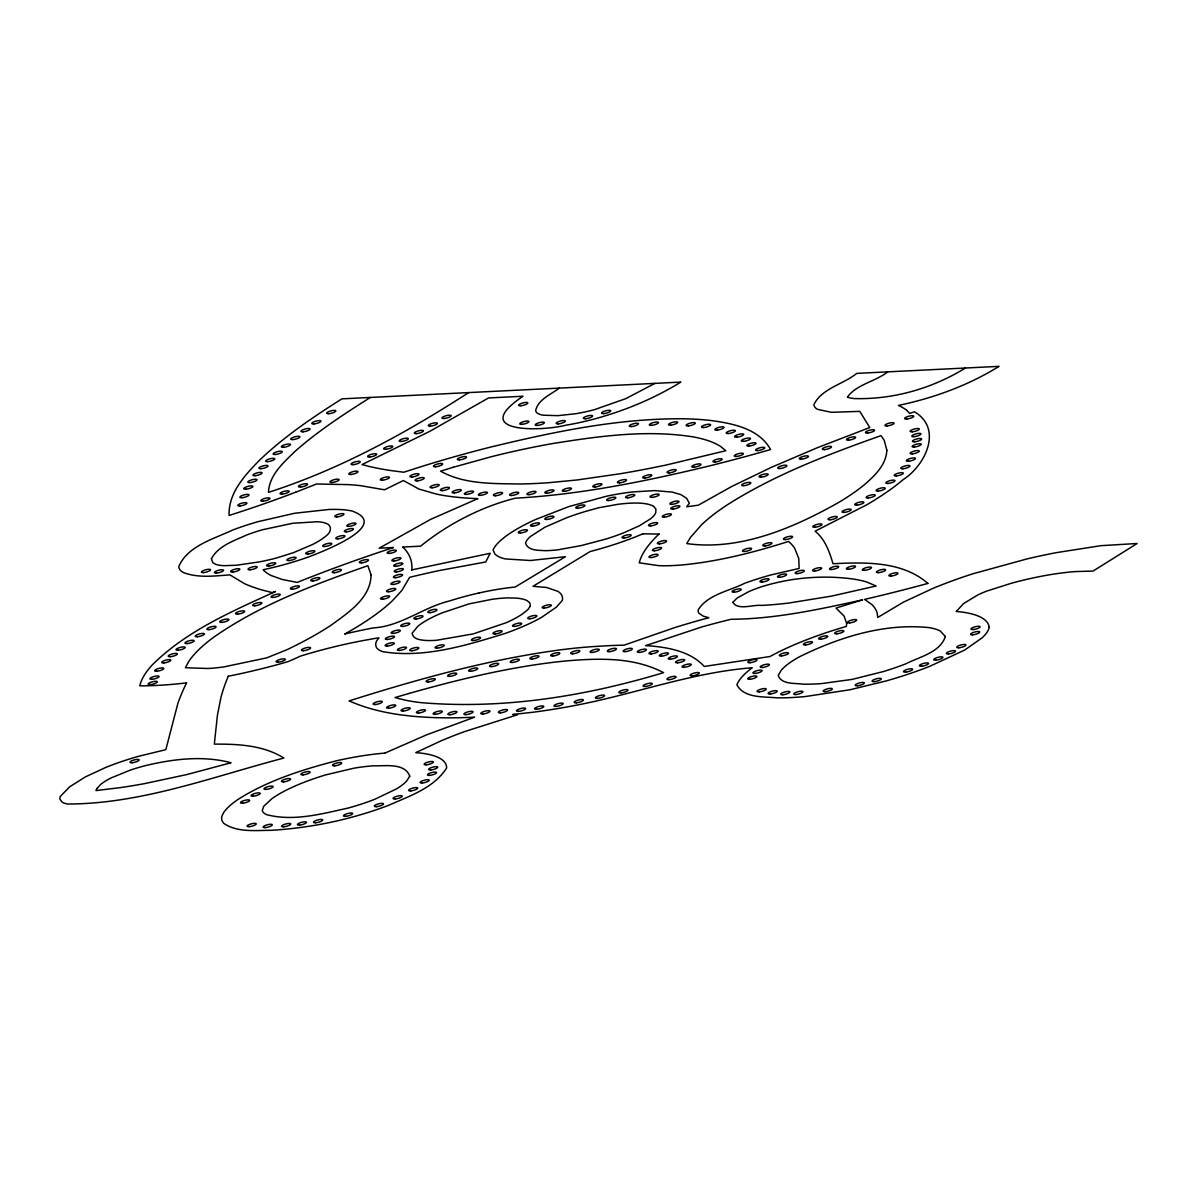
<?xml version="1.0" encoding="UTF-8"?>
<svg xmlns="http://www.w3.org/2000/svg" width="1197" height="1197" viewBox="0 0 1197 1197"><rect width="100%" height="100%" fill="white"/><g stroke="black" fill="none" stroke-linecap="round" stroke-linejoin="round"><path stroke-width="1.5" d="M228.268 676.185L225.964 681.961A1481.886 378.536 -14.6 0 0 220.906 697.582L217.42 715.237L214.323 744.13C237.934 743.98 263.31 745.147 283.869 758.045C212.991 776.599 141.62 803.98 67.616 804.025A50.304 12.853 -14.6 0 1 62.184 802.155L59.91 799.177L60.149 796.589L69.695 786.818L85.226 776.973L105.605 767.501A92.738 23.686 -14.6 0 1 138.433 756.339L165.829 749.681L177.904 703.267A1594.658 407.354 -14.6 0 1 183.979 688.32L186.567 682.844M956.328 611.502L963.555 603.587L977.695 594.999A52.848 13.496 -14.6 0 1 986.717 591.109L1011.211 583.298A102.733 26.244 -14.6 0 1 1075.31 571.582L1093.041 571.059L1137.15 543.498L1100.851 545.682L1056.203 552.67A200.991 51.336 -14.6 0 0 1027.385 558.819L973.146 573.707A158.393 40.459 -14.6 0 0 932.912 588.4L903.526 602.091L877.79 617.428L877.117 612.804A259.465 66.284 -14.6 0 0 871.925 604.605L864.608 599.383A444.79 113.625 -14.6 0 0 927.855 583.433M559.238 388.112C551.009 394.546 537.872 399.499 535.628 410.706L536.346 412.217A46.773 11.955 -14.6 0 0 543.273 415.209L558.011 415.658L575.966 413.683A51.815 13.242 -14.6 0 0 594.58 409.613L625.687 398.691L654.954 383.369M370.367 397.449C344.482 413.803 318.656 430.576 295.614 450.835C283.898 462.207 269.235 474.82 268.457 492.356C339.858 469.433 405.888 433.075 468.685 392.586M887.8 371.863C875.471 381.529 856.453 384.387 847.371 397.12A53.715 13.721 -14.6 0 0 854.389 398.571C893.291 399.678 932.358 388.427 965.425 368.018M344.945 633.946L351.649 630.101A281.774 71.985 -14.6 0 0 392.451 600.699L401.908 590.39L409.628 577.328A273.619 69.89 -14.6 0 1 438.94 570.61L485.787 561.962L490.142 553.298L411.559 569.952M385 753.063L426.656 734.823L474.596 717.198A321.709 82.174 -14.6 0 1 434.391 717.602C405.394 716.554 375.903 712.754 349.15 700.888C418.546 678.938 489.049 659.293 561.333 649.732A218.273 55.75 -14.6 0 1 601.193 646.126A243.41 62.184 -14.6 0 1 624.071 645.168L674.943 627.527A261.589 66.823 -14.6 0 1 708.804 617.697L703.297 616.171L699.078 613.358A62.124 15.875 -14.6 0 1 698.27 609.752C707.786 594.475 729.362 591.004 744.654 583.283A91.062 23.267 -14.6 0 1 771.092 574.904L799.147 568.425L798.758 558.445L794.733 548.406A368.781 94.204 -14.6 0 0 788.569 541.433C754.275 552.296 719.143 561.303 683.263 564.849A108.104 27.621 -14.6 0 1 658.5 565.627L639.243 562.829A314.153 80.244 -14.6 0 1 658.993 534.071M295.614 492.251L316.636 483.992L348.566 484.62A257.789 65.85 -14.6 0 1 360.731 485.683L384.536 489.797L403.374 480.536L418.995 489.079L436.486 494.107A291.799 74.543 -14.6 0 0 477.857 498.625L430.441 519.453L379.165 548.211L393.304 547.508M479.054 592.964L472.95 594.385A90.374 23.087 -14.6 0 0 449.488 600.969C422.87 607.388 401.085 626.255 373.359 627.901A196.592 50.214 -14.6 0 0 344.945 633.946M403.06 547.029L420.566 546.161C448.187 523.897 481.074 506.885 515.294 498.191C579.887 494.63 643.567 481.703 706.35 466.665A422.107 107.82 -14.6 0 0 770.569 449.548C759.212 428.765 733.342 423.633 711.841 420.626A266.647 68.109 -14.6 0 0 683.801 418.785C618.415 418.202 553.867 431.788 490.62 447.08A335.729 85.765 -14.6 0 0 420.91 466.725L403.748 472.231L389.893 470.421A474.192 121.136 -14.6 0 1 368.93 466.366L362.018 464.586L429.678 431.399L488.541 397.943L522.999 396.252C468.461 432.91 540.056 431.728 565.942 425.189A80.618 20.588 -14.6 0 0 594.475 418.965C624.759 410.706 654.086 398.601 680.824 382.097L341.908 398.855C313.195 416.99 284.826 436.127 260.153 459.603C245.325 474.7 228.193 492.745 229.106 515.458A352.741 90.104 -14.6 0 0 295.569 492.236M642.924 533.817L659.068 534.057M906.623 410.272L909.69 413.399L914.433 411.783C943.311 428.945 925.146 465.453 903.196 479.608A295.375 75.456 -14.6 0 1 866.897 504.715L815.112 531.184C825.107 539.249 829.506 551.817 832.992 563.727C864.892 562.186 902.358 561.019 927.855 583.448M653.592 506.376L655.896 509.009L655.791 512.331A54.972 14.05 -14.6 0 1 650.614 518.78L639.437 525.752L624.011 532.68A78.658 20.095 -14.6 0 1 606.011 539.024L581.039 545.623L557.997 549.797A53.685 13.721 -14.6 0 1 544.485 550.65C538.081 550.171 527.787 550.725 525.543 543.079A64.952 16.593 -14.6 0 1 530.271 536.63L544.844 527.234L566.361 517.852A85.72 21.89 -14.6 0 1 585.393 511.463L598.799 507.737L618.071 504.296A63.456 16.204 -14.6 0 1 653.547 506.391M956.433 611.458A148.892 38.035 -14.6 0 1 989.096 626.974M989.276 626.929A107.206 27.381 -14.6 0 1 981.989 637.941L964.677 650.046L929.68 666.37A133.256 34.04 -14.6 0 1 885.69 681.063L849.96 689.756L805.312 696.549A140.184 35.805 -14.6 0 1 776.898 697.836C763.611 696.474 744.369 698.45 736.888 684.879A140.363 35.85 -14.6 0 1 752.225 667.761C691.537 672.46 634.455 694.185 574.994 705.467A215.684 55.092 -14.6 0 1 533.293 712.2L512.78 714.504L517.523 714.759L464.406 731.651A167.011 42.658 -14.6 0 0 440.451 741.123L415.823 752.629A132.568 33.86 -14.6 0 1 446.631 767.965C433.898 788.105 409.254 796.17 388.471 805.372A104.678 26.738 -14.6 0 1 358.112 815.456C329.803 823.626 300.582 828.504 271.195 830.329C255.634 830.314 237.994 832.618 224.273 823.745A101.311 25.885 -14.6 0 1 221.924 816.085L223.57 812.778A113.371 28.967 -14.6 0 1 239.385 798.534C269.16 780.055 303.05 769.447 336.776 760.708A111.56 28.504 -14.6 0 1 384.955 753.093M642.909 533.802A107.161 27.366 -14.6 0 1 590.151 551.533L533.024 586.306L546.61 587.488L557.892 591.348A107.012 27.336 -14.6 0 1 562.306 600.475L556.366 607.133L541.657 617.308A96.523 24.658 -14.6 0 1 505.254 633.408C466.067 645.407 424.097 658.485 382.831 651.677A76.683 19.586 -14.6 0 1 376.262 647.143C372.776 637.612 388.352 636.146 368.945 639.527A146.453 37.406 -14.6 0 0 300.746 656.031L288.148 661.612A185.37 47.356 -14.6 0 1 228.253 676.23M186.523 682.889A190.323 48.613 -14.6 0 1 139.795 685.836A282.283 72.104 -14.6 0 1 151.795 665.397C186.134 630.984 231.949 611.383 275.519 591.483L272.347 592.62L262.038 589.986A444.685 113.595 -14.6 0 1 244.323 583.582L229.944 574.889C214.712 575.922 198.552 578.181 183.904 572.735A81.546 20.828 -14.6 0 1 178.802 566.525C187.645 545.772 213.994 538.904 232.921 529.927A90.314 23.072 -14.6 0 1 258.043 521.668L294.537 513.274L328.816 509.488A92.902 23.731 -14.6 0 1 352.247 511.074C391.943 525.573 320.706 552.236 309.185 556.71A91.84 23.461 -14.6 0 1 263.16 569.727A188.857 48.239 -14.6 0 0 271.45 575.637L282.387 579.513L297.23 582.415A464.66 118.698 -14.6 0 1 393.364 547.553M402.865 547.089A384.716 98.274 -14.6 0 1 411.768 569.907M479.039 592.979A91.825 23.461 -14.6 0 1 515.174 587.039L565.448 556.71L530.331 560.51L505.418 558.939A93.994 24.015 -14.6 0 1 494.78 553.822L493.074 549.977A114.164 29.162 -14.6 0 1 500.78 540.326L504.925 536.914A117.71 30.075 -14.6 0 1 535.493 519.543L568.889 506.57L606.505 496.216A87.546 22.369 -14.6 0 1 632.42 491.952L654.654 490.605L672.235 492.087L680.869 494.615L686.674 498.341L689.352 503.264L686.674 506.765L698.36 505.179L731.591 486.551L771.452 467.309L817.626 447.603L869.77 427.553L859.775 411.364L831.391 412.322L817.596 409.344A66.059 16.878 -14.6 0 1 813.945 404.526C821.666 388.486 843.421 384.237 856.768 373.389L999.061 366.357C968.283 385.434 933.765 398.032 898.408 405.424A245.998 62.843 -14.6 0 1 906.668 410.257M211.435 558.76L212.767 562.665L215.954 564.415A45.995 11.746 -14.6 0 0 224.198 565.687L236.617 565.223L259.106 561.917A56.678 14.484 -14.6 0 0 276.702 557.922L293.385 552.685L312.552 544.515A66.867 17.087 -14.6 0 0 328.367 533.802C331.599 530.6 331.105 524.645 326.242 523.418A52.698 13.466 -14.6 0 0 317.609 521.742L292.966 523.239L262.622 529.717A54.793 13.99 -14.6 0 0 246.522 535.059C234.014 540.805 218.108 545.907 211.435 558.76M371.07 574.979C370.711 598.231 348.118 612.714 331.315 625.043A244.936 62.573 -14.6 0 1 286.846 649.762L266.722 657.856L223.989 666.894A79.69 20.349 -14.6 0 1 208.024 668.495L185.415 667.746L188.453 661.986A250.128 63.89 -14.6 0 1 213.44 637.417C260.198 604.635 314.347 584.495 367.868 565.687L371.07 574.979M846.668 623.502L846.369 626.405A135.964 34.728 -14.6 0 0 770.015 656.51L704.27 666.46C693.482 654.55 677.322 649.627 661.896 647.278A212.692 54.329 -14.6 0 0 645.737 645.617L701.352 627.093A201.665 51.516 -14.6 0 1 731.172 619.268A177.455 45.336 -14.6 0 0 735.871 619.208C778.708 618.25 820.843 609.004 862.543 599.862L836.015 608.076L844.094 616.111L846.668 623.502M886.842 450.237C886.304 464.406 875.291 475.149 865.311 483.932A232.727 59.446 -14.6 0 1 838.783 502.396C793.416 527.982 739.911 551.069 686.764 543.573L690.474 537.408L701.607 524.705A269.564 68.857 -14.6 0 1 727.222 504.88C774.863 474.596 828.04 454.441 881.007 435.633L884.224 440.301L886.842 450.237M732.908 602.33C737.801 610.769 753.347 604.38 761.666 605.413A162.957 41.626 -14.6 0 0 789.197 602.989L831.735 596.076L876.114 586.006L866.628 581.981A193.63 49.466 -14.6 0 0 852.848 578.974C822.683 574.979 791.606 577.523 762.504 586.455A42.045 10.743 -14.6 0 0 748.32 591.857L736.918 598.171L732.908 602.33M945.361 636.505C940.064 652.619 919.356 656.839 905.725 663.856A91.241 23.312 -14.6 0 1 883.625 671.487L852.174 679.387L821.77 683.562A102.613 26.214 -14.6 0 1 802.708 684.13C794.793 682.963 781.461 684.699 778.215 675.437L781.132 670.41A89.132 22.773 -14.6 0 1 799.611 656.704C839.426 637.118 884.388 622.949 929.186 627.632A103.944 26.558 -14.6 0 1 940.273 631.028L945.361 636.505M530.391 605.787L528.027 609.468L522.685 613.807A65.371 16.698 -14.6 0 1 506.376 622.649L473.264 633.886L436.845 640.23A48 12.254 -14.6 0 1 426.192 640.485C421.179 640.036 412.965 639.632 412.127 633.273L417.723 626.405A66.523 16.997 -14.6 0 1 442.172 612.849L469.089 603.872L492.266 599.263A60.045 15.337 -14.6 0 1 507.872 597.916L516.161 598.096A63.217 16.145 -14.6 0 1 527.234 600.714L529.852 602.989L530.391 605.787M96.867 788.554L95.955 790.589L120.029 787.656A190.637 48.703 -14.6 0 0 144.538 783.631L186.687 774.594L231.036 762.758C203.385 755.397 174.149 758.898 146.692 765.317A56.454 14.424 -14.6 0 0 130.129 770.165L110.947 778.005A50.439 12.883 -14.6 0 0 100.772 784.364L96.867 788.554M409.763 776.135L406.606 781.117A68.962 17.611 -14.6 0 1 396.372 788.943L374.96 799.192A74.199 18.957 -14.6 0 1 348.192 808.05C321.694 813.87 293.07 821.845 266.183 814.514A66.897 17.087 -14.6 0 1 262.278 810.504L263.699 806.344L271.854 798.728A83.76 21.396 -14.6 0 1 325.674 774.893L353.968 768.19A71.341 18.224 -14.6 0 1 373.688 765.796C385.195 766.185 404.736 762.594 409.763 776.135M453.229 467.264L440.571 471.154C464.466 484.561 493.254 483.483 519.812 483.992A281.041 71.79 -14.6 0 0 548.286 482.75L577.268 479.952L620.345 473.728A313.001 79.96 -14.6 0 0 666.624 464.915L725.846 450.715L720.549 446.421A251.699 64.294 -14.6 0 0 693.632 436.965C646.934 429.409 599.323 436.127 553.029 443.488A227.924 58.219 -14.6 0 0 491.129 456.775L453.229 467.264M409.269 693.392L394.98 697.567L404.586 700.021A264.582 67.586 -14.6 0 0 421.359 702.669C503.144 709.552 585.348 696.265 663.572 672.654C645.752 663.273 625.492 659.756 605.532 659.352A176.079 44.977 -14.6 0 0 584.316 659.652A193.869 49.526 -14.6 0 0 555.199 662.091C505.703 667.971 457.134 679.821 409.269 693.392M849.69 622.874A4.743 1.212 -14.6 0 0 856.693 620.136A4.743 1.212 -14.6 0 0 849.885 620.659A4.743 1.212 -14.6 0 0 849.69 622.874M836.853 633.797A4.743 1.212 -14.6 0 0 843.855 631.073A4.743 1.212 -14.6 0 0 837.047 631.597A4.743 1.212 -14.6 0 0 836.853 633.797M820.798 639.153A4.743 1.212 -14.6 0 0 827.8 636.415A4.743 1.212 -14.6 0 0 820.992 636.939A4.743 1.212 -14.6 0 0 820.798 639.153M805.521 644.944A4.743 1.212 -14.6 0 0 812.509 642.22A4.743 1.212 -14.6 0 0 805.716 642.744A4.743 1.212 -14.6 0 0 805.521 644.944M781.536 655.911A4.743 1.212 -14.6 0 0 788.524 653.173A4.743 1.212 -14.6 0 0 781.731 653.697A4.743 1.212 -14.6 0 0 781.536 655.911M750.025 662.704A4.743 1.212 -14.6 0 0 757.013 659.966A4.743 1.212 -14.6 0 0 750.22 660.49A4.743 1.212 -14.6 0 0 750.025 662.704M762.429 667.462A4.743 1.212 -14.6 0 0 769.432 664.724A4.743 1.212 -14.6 0 0 762.624 665.248A4.743 1.212 -14.6 0 0 762.429 667.462M755.127 673.417A4.743 1.212 -14.6 0 0 762.13 670.694A4.743 1.212 -14.6 0 0 755.322 671.203A4.743 1.212 -14.6 0 0 755.127 673.417M749.906 679.253A4.743 1.212 -14.6 0 0 756.908 676.529A4.743 1.212 -14.6 0 0 750.1 677.038A4.743 1.212 -14.6 0 0 749.906 679.253M973.161 629.547A4.743 1.212 -14.6 0 0 980.148 626.809A4.743 1.212 -14.6 0 0 973.356 627.333A4.743 1.212 -14.6 0 0 973.161 629.547M972.757 634.799A4.743 1.212 -14.6 0 0 979.759 632.076A4.743 1.212 -14.6 0 0 972.952 632.6A4.743 1.212 -14.6 0 0 972.757 634.799M958.962 647.757A4.743 1.212 -14.6 0 0 965.964 645.018A4.743 1.212 -14.6 0 0 959.156 645.542A4.743 1.212 -14.6 0 0 958.962 647.757M948.548 653.921A4.743 1.212 -14.6 0 0 955.55 651.183A4.743 1.212 -14.6 0 0 948.742 651.707A4.743 1.212 -14.6 0 0 948.548 653.921M935.919 660.145A4.743 1.212 -14.6 0 0 942.922 657.407A4.743 1.212 -14.6 0 0 936.114 657.931A4.743 1.212 -14.6 0 0 935.919 660.145M921.6 666.205A4.743 1.212 -14.6 0 0 928.603 663.482A4.743 1.212 -14.6 0 0 921.795 663.991A4.743 1.212 -14.6 0 0 921.6 666.205M905.665 672.086A4.743 1.212 -14.6 0 0 912.668 669.347A4.743 1.212 -14.6 0 0 905.86 669.871A4.743 1.212 -14.6 0 0 905.665 672.086M874.289 681.617A4.743 1.212 -14.6 0 0 881.291 678.879A4.743 1.212 -14.6 0 0 874.483 679.402A4.743 1.212 -14.6 0 0 874.289 681.617M857.396 685.746A4.743 1.212 -14.6 0 0 864.384 683.008A4.743 1.212 -14.6 0 0 857.591 683.532A4.743 1.212 -14.6 0 0 857.396 685.746M825.317 691.657A4.743 1.212 -14.6 0 0 832.304 688.933A4.743 1.212 -14.6 0 0 825.511 689.442A4.743 1.212 -14.6 0 0 825.317 691.657M795.915 694.529A4.743 1.212 -14.6 0 0 802.918 691.791A4.743 1.212 -14.6 0 0 796.11 692.315A4.743 1.212 -14.6 0 0 795.915 694.529M782.913 694.739A4.743 1.212 -14.6 0 0 789.915 692.001A4.743 1.212 -14.6 0 0 783.107 692.524A4.743 1.212 -14.6 0 0 782.913 694.739M770.269 693.961A4.743 1.212 -14.6 0 0 777.272 691.223A4.743 1.212 -14.6 0 0 770.464 691.746A4.743 1.212 -14.6 0 0 770.269 693.961M759.257 691.866A4.743 1.212 -14.6 0 0 766.245 689.128A4.743 1.212 -14.6 0 0 759.452 689.652A4.743 1.212 -14.6 0 0 759.257 691.866M891.017 576.071A4.743 1.212 -14.6 0 0 898.004 573.348A4.743 1.212 -14.6 0 0 891.211 573.872A4.743 1.212 -14.6 0 0 891.017 576.071M878.613 572.645A4.743 1.212 -14.6 0 0 885.615 569.907A4.743 1.212 -14.6 0 0 878.807 570.43A4.743 1.212 -14.6 0 0 878.613 572.645M864.518 570.356A4.743 1.212 -14.6 0 0 871.521 567.617A4.743 1.212 -14.6 0 0 864.713 568.141A4.743 1.212 -14.6 0 0 864.518 570.356M848.538 569.263A4.743 1.212 -14.6 0 0 855.541 566.54A4.743 1.212 -14.6 0 0 848.733 567.049A4.743 1.212 -14.6 0 0 848.538 569.263M831.706 569.503A4.743 1.212 -14.6 0 0 838.693 566.78A4.743 1.212 -14.6 0 0 831.9 567.288A4.743 1.212 -14.6 0 0 831.706 569.503M814.738 570.969A4.743 1.212 -14.6 0 0 821.726 568.231A4.743 1.212 -14.6 0 0 814.933 568.755A4.743 1.212 -14.6 0 0 814.738 570.969M797.337 573.572A4.743 1.212 -14.6 0 0 804.339 570.849A4.743 1.212 -14.6 0 0 797.531 571.373A4.743 1.212 -14.6 0 0 797.337 573.572M779.666 577.283A4.743 1.212 -14.6 0 0 786.668 574.545A4.743 1.212 -14.6 0 0 779.86 575.069A4.743 1.212 -14.6 0 0 779.666 577.283M762.145 582.026A4.743 1.212 -14.6 0 0 769.147 579.288A4.743 1.212 -14.6 0 0 762.339 579.812A4.743 1.212 -14.6 0 0 762.145 582.026M734.27 592.186A4.743 1.212 -14.6 0 0 741.272 589.463A4.743 1.212 -14.6 0 0 734.464 589.971A4.743 1.212 -14.6 0 0 734.27 592.186M544.321 608.061A4.743 1.212 -14.6 0 0 551.323 605.338A4.743 1.212 -14.6 0 0 544.515 605.847A4.743 1.212 -14.6 0 0 544.321 608.061M529.927 618.744A4.743 1.212 -14.6 0 0 536.914 616.006A4.743 1.212 -14.6 0 0 530.121 616.53A4.743 1.212 -14.6 0 0 529.927 618.744M514.695 626.375A4.743 1.212 -14.6 0 0 521.683 623.637A4.743 1.212 -14.6 0 0 514.89 624.161A4.743 1.212 -14.6 0 0 514.695 626.375M495.109 633.976A4.743 1.212 -14.6 0 0 502.112 631.238A4.743 1.212 -14.6 0 0 495.304 631.762A4.743 1.212 -14.6 0 0 495.109 633.976M473.578 640.5A4.743 1.212 -14.6 0 0 480.581 637.762A4.743 1.212 -14.6 0 0 473.773 638.285A4.743 1.212 -14.6 0 0 473.578 640.5M437.219 648.146A4.743 1.212 -14.6 0 0 444.222 645.407A4.743 1.212 -14.6 0 0 437.414 645.931A4.743 1.212 -14.6 0 0 437.219 648.146M411.888 650.734A4.743 1.212 -14.6 0 0 418.89 647.996A4.743 1.212 -14.6 0 0 412.082 648.52A4.743 1.212 -14.6 0 0 411.888 650.734M399.559 650.42A4.743 1.212 -14.6 0 0 406.546 647.682A4.743 1.212 -14.6 0 0 399.753 648.205A4.743 1.212 -14.6 0 0 399.559 650.42M387.319 646.066A4.743 1.212 -14.6 0 0 394.322 643.328A4.743 1.212 -14.6 0 0 387.514 643.851A4.743 1.212 -14.6 0 0 387.319 646.066M426.341 764.793A4.743 1.212 -14.6 0 0 433.344 762.055A4.743 1.212 -14.6 0 0 426.536 762.579A4.743 1.212 -14.6 0 0 426.341 764.793M430.785 769.94A4.743 1.212 -14.6 0 0 437.773 767.217A4.743 1.212 -14.6 0 0 430.98 767.726A4.743 1.212 -14.6 0 0 430.785 769.94M429.603 775.372A4.743 1.212 -14.6 0 0 436.591 772.649A4.743 1.212 -14.6 0 0 429.798 773.172A4.743 1.212 -14.6 0 0 429.603 775.372M422.257 782.988A4.743 1.212 -14.6 0 0 429.259 780.264A4.743 1.212 -14.6 0 0 422.451 780.788A4.743 1.212 -14.6 0 0 422.257 782.988M410.81 790.873A4.743 1.212 -14.6 0 0 417.798 788.15A4.743 1.212 -14.6 0 0 411.005 788.658A4.743 1.212 -14.6 0 0 410.81 790.873M395.249 798.968A4.743 1.212 -14.6 0 0 402.252 796.229A4.743 1.212 -14.6 0 0 395.444 796.753A4.743 1.212 -14.6 0 0 395.249 798.968M376.531 806.658A4.743 1.212 -14.6 0 0 383.534 803.935A4.743 1.212 -14.6 0 0 376.726 804.444A4.743 1.212 -14.6 0 0 376.531 806.658M345.664 816.309A4.743 1.212 -14.6 0 0 352.666 813.571A4.743 1.212 -14.6 0 0 345.858 814.095A4.743 1.212 -14.6 0 0 345.664 816.309M315.739 822.743A4.743 1.212 -14.6 0 0 322.741 820.005A4.743 1.212 -14.6 0 0 315.933 820.529A4.743 1.212 -14.6 0 0 315.739 822.743M299.534 825.107A4.743 1.212 -14.6 0 0 306.522 822.384A4.743 1.212 -14.6 0 0 299.729 822.908A4.743 1.212 -14.6 0 0 299.534 825.107M283.809 826.768A4.743 1.212 -14.6 0 0 290.811 824.03A4.743 1.212 -14.6 0 0 284.003 824.553A4.743 1.212 -14.6 0 0 283.809 826.768M265.315 827.591A4.743 1.212 -14.6 0 0 272.317 824.853A4.743 1.212 -14.6 0 0 265.51 825.376A4.743 1.212 -14.6 0 0 265.315 827.591M249.26 826.648A4.743 1.212 -14.6 0 0 256.263 823.91A4.743 1.212 -14.6 0 0 249.455 824.434A4.743 1.212 -14.6 0 0 249.26 826.648M334.696 765.811A4.743 1.212 -14.6 0 0 341.699 763.073A4.743 1.212 -14.6 0 0 334.891 763.596A4.743 1.212 -14.6 0 0 334.696 765.811M303.08 774.863A4.743 1.212 -14.6 0 0 310.083 772.125A4.743 1.212 -14.6 0 0 303.275 772.649A4.743 1.212 -14.6 0 0 303.08 774.863M283.644 781.85A4.743 1.212 -14.6 0 0 290.647 779.112A4.743 1.212 -14.6 0 0 283.839 779.636A4.743 1.212 -14.6 0 0 283.644 781.85M266.183 789.392A4.743 1.212 -14.6 0 0 273.17 786.653A4.743 1.212 -14.6 0 0 266.377 787.177A4.743 1.212 -14.6 0 0 266.183 789.392M253.255 796.17A4.743 1.212 -14.6 0 0 260.243 793.431A4.743 1.212 -14.6 0 0 253.45 793.955A4.743 1.212 -14.6 0 0 253.255 796.17M242.677 803.172A4.743 1.212 -14.6 0 0 249.664 800.434A4.743 1.212 -14.6 0 0 242.871 800.958A4.743 1.212 -14.6 0 0 242.677 803.172M428.302 681.976A4.743 1.212 -14.6 0 0 435.304 679.238A4.743 1.212 -14.6 0 0 428.496 679.761A4.743 1.212 -14.6 0 0 428.302 681.976M449.758 676.365A4.743 1.212 -14.6 0 0 456.76 673.642A4.743 1.212 -14.6 0 0 449.952 674.165A4.743 1.212 -14.6 0 0 449.758 676.365M470.795 671.263A4.743 1.212 -14.6 0 0 477.798 668.525A4.743 1.212 -14.6 0 0 470.99 669.048A4.743 1.212 -14.6 0 0 470.795 671.263M491.698 666.609A4.743 1.212 -14.6 0 0 498.7 663.871A4.743 1.212 -14.6 0 0 491.892 664.395A4.743 1.212 -14.6 0 0 491.698 666.609M512.421 662.465A4.743 1.212 -14.6 0 0 519.423 659.727A4.743 1.212 -14.6 0 0 512.615 660.25A4.743 1.212 -14.6 0 0 512.421 662.465M532.007 659.038A4.743 1.212 -14.6 0 0 539.009 656.3A4.743 1.212 -14.6 0 0 532.201 656.824A4.743 1.212 -14.6 0 0 532.007 659.038M552.834 656.001A4.743 1.212 -14.6 0 0 559.837 653.263A4.743 1.212 -14.6 0 0 553.029 653.786A4.743 1.212 -14.6 0 0 552.834 656.001M572.869 653.786A4.743 1.212 -14.6 0 0 579.857 651.063A4.743 1.212 -14.6 0 0 573.064 651.572A4.743 1.212 -14.6 0 0 572.869 653.786M592.276 652.425A4.743 1.212 -14.6 0 0 599.278 649.687A4.743 1.212 -14.6 0 0 592.47 650.21A4.743 1.212 -14.6 0 0 592.276 652.425M609.512 651.632A4.743 1.212 -14.6 0 0 616.5 648.909A4.743 1.212 -14.6 0 0 609.707 649.417A4.743 1.212 -14.6 0 0 609.512 651.632M625.313 651.617A4.743 1.212 -14.6 0 0 632.315 648.879A4.743 1.212 -14.6 0 0 625.507 649.402A4.743 1.212 -14.6 0 0 625.313 651.617M639.452 652.41A4.743 1.212 -14.6 0 0 646.44 649.687A4.743 1.212 -14.6 0 0 639.647 650.195A4.743 1.212 -14.6 0 0 639.452 652.41M651.183 653.921A4.743 1.212 -14.6 0 0 658.185 651.183A4.743 1.212 -14.6 0 0 651.377 651.707A4.743 1.212 -14.6 0 0 651.183 653.921M661.492 656.18A4.743 1.212 -14.6 0 0 668.495 653.442A4.743 1.212 -14.6 0 0 661.687 653.966A4.743 1.212 -14.6 0 0 661.492 656.18M670.41 659.188A4.743 1.212 -14.6 0 0 677.412 656.45A4.743 1.212 -14.6 0 0 670.604 656.973A4.743 1.212 -14.6 0 0 670.41 659.188M677.741 662.779A4.743 1.212 -14.6 0 0 684.744 660.041A4.743 1.212 -14.6 0 0 677.936 660.564A4.743 1.212 -14.6 0 0 677.741 662.779M684.25 667.283A4.743 1.212 -14.6 0 0 691.253 664.559A4.743 1.212 -14.6 0 0 684.46 665.068A4.743 1.212 -14.6 0 0 684.25 667.283M692.33 675.826A4.743 1.212 -14.6 0 0 699.332 673.088A4.743 1.212 -14.6 0 0 692.524 673.612A4.743 1.212 -14.6 0 0 692.33 675.826M669.108 679.657A4.743 1.212 -14.6 0 0 676.096 676.918A4.743 1.212 -14.6 0 0 669.303 677.442A4.743 1.212 -14.6 0 0 669.108 679.657M645.273 686.48A4.743 1.212 -14.6 0 0 652.275 683.756A4.743 1.212 -14.6 0 0 645.467 684.265A4.743 1.212 -14.6 0 0 645.273 686.48M621.034 692.854A4.743 1.212 -14.6 0 0 628.036 690.115A4.743 1.212 -14.6 0 0 621.228 690.639A4.743 1.212 -14.6 0 0 621.034 692.854M597.587 698.39A4.743 1.212 -14.6 0 0 604.59 695.652A4.743 1.212 -14.6 0 0 597.782 696.175A4.743 1.212 -14.6 0 0 597.587 698.39M576.37 702.804A4.743 1.212 -14.6 0 0 583.373 700.065A4.743 1.212 -14.6 0 0 576.565 700.589A4.743 1.212 -14.6 0 0 576.37 702.804M556.186 706.41A4.743 1.212 -14.6 0 0 563.174 703.671A4.743 1.212 -14.6 0 0 556.381 704.195A4.743 1.212 -14.6 0 0 556.186 706.41M536.81 709.252A4.743 1.212 -14.6 0 0 543.812 706.529A4.743 1.212 -14.6 0 0 537.004 707.038A4.743 1.212 -14.6 0 0 536.81 709.252M518.66 711.347A4.743 1.212 -14.6 0 0 525.648 708.609A4.743 1.212 -14.6 0 0 518.855 709.133A4.743 1.212 -14.6 0 0 518.66 711.347M500.541 712.828A4.743 1.212 -14.6 0 0 507.543 710.09A4.743 1.212 -14.6 0 0 500.735 710.614A4.743 1.212 -14.6 0 0 500.541 712.828M482.96 713.981A4.743 1.212 -14.6 0 0 489.962 711.257A4.743 1.212 -14.6 0 0 483.154 711.766A4.743 1.212 -14.6 0 0 482.96 713.981M466.097 714.624A4.743 1.212 -14.6 0 0 473.099 711.886A4.743 1.212 -14.6 0 0 466.291 712.41A4.743 1.212 -14.6 0 0 466.097 714.624M449.997 714.714A4.743 1.212 -14.6 0 0 457 711.991A4.743 1.212 -14.6 0 0 450.192 712.514A4.743 1.212 -14.6 0 0 449.997 714.714M435.319 714.28A4.743 1.212 -14.6 0 0 442.321 711.542A4.743 1.212 -14.6 0 0 435.513 712.065A4.743 1.212 -14.6 0 0 435.319 714.28M418.516 713.023A4.743 1.212 -14.6 0 0 425.519 710.3A4.743 1.212 -14.6 0 0 418.711 710.823A4.743 1.212 -14.6 0 0 418.516 713.023M403.224 711.033A4.743 1.212 -14.6 0 0 410.227 708.295A4.743 1.212 -14.6 0 0 403.419 708.819A4.743 1.212 -14.6 0 0 403.224 711.033M388.771 708.205A4.743 1.212 -14.6 0 0 395.773 705.467A4.743 1.212 -14.6 0 0 388.965 705.991A4.743 1.212 -14.6 0 0 388.771 708.205M375.304 704.524A4.743 1.212 -14.6 0 0 382.307 701.786A4.743 1.212 -14.6 0 0 375.499 702.31A4.743 1.212 -14.6 0 0 375.304 704.524M912.294 431.803A4.743 1.212 -14.6 0 0 919.296 429.065A4.743 1.212 -14.6 0 0 912.488 429.588A4.743 1.212 -14.6 0 0 912.294 431.803M913.999 436.666A4.743 1.212 -14.6 0 0 921.002 433.927A4.743 1.212 -14.6 0 0 914.194 434.451A4.743 1.212 -14.6 0 0 913.999 436.666M914.658 441.798A4.743 1.212 -14.6 0 0 921.66 439.06A4.743 1.212 -14.6 0 0 914.852 439.583A4.743 1.212 -14.6 0 0 914.658 441.798M914.254 447.05A4.743 1.212 -14.6 0 0 921.256 444.326A4.743 1.212 -14.6 0 0 914.448 444.85A4.743 1.212 -14.6 0 0 914.254 447.05M912.279 453.872A4.743 1.212 -14.6 0 0 919.281 451.134A4.743 1.212 -14.6 0 0 912.473 451.658A4.743 1.212 -14.6 0 0 912.279 453.872M908.478 461.234A4.743 1.212 -14.6 0 0 915.481 458.511A4.743 1.212 -14.6 0 0 908.673 459.02A4.743 1.212 -14.6 0 0 908.478 461.234M902.987 468.745A4.743 1.212 -14.6 0 0 909.989 466.007A4.743 1.212 -14.6 0 0 903.196 466.531A4.743 1.212 -14.6 0 0 902.987 468.745M896.329 475.942A4.743 1.212 -14.6 0 0 903.316 473.219A4.743 1.212 -14.6 0 0 896.523 473.743A4.743 1.212 -14.6 0 0 896.329 475.942M888.024 483.438A4.743 1.212 -14.6 0 0 895.027 480.7A4.743 1.212 -14.6 0 0 888.219 481.224A4.743 1.212 -14.6 0 0 888.024 483.438M878.254 491.054A4.743 1.212 -14.6 0 0 885.256 488.316A4.743 1.212 -14.6 0 0 878.463 488.84A4.743 1.212 -14.6 0 0 878.254 491.054M868.274 497.967A4.743 1.212 -14.6 0 0 875.261 495.244A4.743 1.212 -14.6 0 0 868.468 495.767A4.743 1.212 -14.6 0 0 868.274 497.967M856.902 505.104A4.743 1.212 -14.6 0 0 863.89 502.366A4.743 1.212 -14.6 0 0 857.097 502.89A4.743 1.212 -14.6 0 0 856.902 505.104M844.214 512.376A4.743 1.212 -14.6 0 0 851.202 509.653A4.743 1.212 -14.6 0 0 844.409 510.176A4.743 1.212 -14.6 0 0 844.214 512.376M830.254 519.752A4.743 1.212 -14.6 0 0 837.257 517.014A4.743 1.212 -14.6 0 0 830.449 517.538A4.743 1.212 -14.6 0 0 830.254 519.752M815.022 527.219A4.743 1.212 -14.6 0 0 822.025 524.481A4.743 1.212 -14.6 0 0 815.217 525.004A4.743 1.212 -14.6 0 0 815.022 527.219M785.606 539.563A4.743 1.212 -14.6 0 0 792.609 536.825A4.743 1.212 -14.6 0 0 785.801 537.348A4.743 1.212 -14.6 0 0 785.606 539.563M764.943 545.952A4.743 1.212 -14.6 0 0 771.93 543.229A4.743 1.212 -14.6 0 0 765.137 543.737A4.743 1.212 -14.6 0 0 764.943 545.952M744.609 551.458A4.743 1.212 -14.6 0 0 751.611 548.735A4.743 1.212 -14.6 0 0 744.803 549.258A4.743 1.212 -14.6 0 0 744.609 551.458M906.787 419.01A4.743 1.212 -14.6 0 0 913.79 416.272A4.743 1.212 -14.6 0 0 906.982 416.795A4.743 1.212 -14.6 0 0 906.787 419.01M887.067 425.937A4.743 1.212 -14.6 0 0 894.069 423.214A4.743 1.212 -14.6 0 0 887.261 423.738A4.743 1.212 -14.6 0 0 887.067 425.937M867.601 433.015A4.743 1.212 -14.6 0 0 874.603 430.292A4.743 1.212 -14.6 0 0 867.795 430.815A4.743 1.212 -14.6 0 0 867.601 433.015M848.628 440.152A4.743 1.212 -14.6 0 0 855.631 437.414A4.743 1.212 -14.6 0 0 848.838 437.937A4.743 1.212 -14.6 0 0 848.628 440.152M824.494 449.623A4.743 1.212 -14.6 0 0 831.481 446.885A4.743 1.212 -14.6 0 0 824.688 447.409A4.743 1.212 -14.6 0 0 824.494 449.623M801.451 459.139A4.743 1.212 -14.6 0 0 808.454 456.401A4.743 1.212 -14.6 0 0 801.646 456.925A4.743 1.212 -14.6 0 0 801.451 459.139M779.905 468.521A4.743 1.212 -14.6 0 0 786.908 465.798A4.743 1.212 -14.6 0 0 780.1 466.306A4.743 1.212 -14.6 0 0 779.905 468.521M761.217 477.154A4.743 1.212 -14.6 0 0 768.205 474.431A4.743 1.212 -14.6 0 0 761.412 474.94A4.743 1.212 -14.6 0 0 761.217 477.154M743.861 485.668A4.743 1.212 -14.6 0 0 750.863 482.93A4.743 1.212 -14.6 0 0 744.055 483.453A4.743 1.212 -14.6 0 0 743.861 485.668M672.026 504.341A4.743 1.212 -14.6 0 0 679.028 501.603A4.743 1.212 -14.6 0 0 672.22 502.127A4.743 1.212 -14.6 0 0 672.026 504.341M672.923 509.069A4.743 1.212 -14.6 0 0 679.926 506.346A4.743 1.212 -14.6 0 0 673.118 506.855A4.743 1.212 -14.6 0 0 672.923 509.069M664.425 517.119A4.743 1.212 -14.6 0 0 671.427 514.381A4.743 1.212 -14.6 0 0 664.619 514.905A4.743 1.212 -14.6 0 0 664.425 517.119M650.659 525.887A4.743 1.212 -14.6 0 0 657.662 523.149A4.743 1.212 -14.6 0 0 650.854 523.673A4.743 1.212 -14.6 0 0 650.659 525.887M624.206 537.977A4.743 1.212 -14.6 0 0 631.208 535.239A4.743 1.212 -14.6 0 0 624.4 535.762A4.743 1.212 -14.6 0 0 624.206 537.977M659.562 543.857A4.743 1.212 -14.6 0 0 666.564 541.119A4.743 1.212 -14.6 0 0 659.756 541.643A4.743 1.212 -14.6 0 0 659.562 543.857M654.624 550.755A4.743 1.212 -14.6 0 0 661.612 548.017A4.743 1.212 -14.6 0 0 654.819 548.54A4.743 1.212 -14.6 0 0 654.624 550.755M651.153 557.548A4.743 1.212 -14.6 0 0 658.155 554.81A4.743 1.212 -14.6 0 0 651.348 555.333A4.743 1.212 -14.6 0 0 651.153 557.548M652.2 497.368A4.743 1.212 -14.6 0 0 659.188 494.645A4.743 1.212 -14.6 0 0 652.395 495.154A4.743 1.212 -14.6 0 0 652.2 497.368M644.809 478.037A4.743 1.212 -14.6 0 0 651.811 475.299A4.743 1.212 -14.6 0 0 645.003 475.822A4.743 1.212 -14.6 0 0 644.809 478.037M619.552 482.87A4.743 1.212 -14.6 0 0 626.555 480.132A4.743 1.212 -14.6 0 0 619.747 480.655A4.743 1.212 -14.6 0 0 619.552 482.87M594.954 487.014A4.743 1.212 -14.6 0 0 601.956 484.291A4.743 1.212 -14.6 0 0 595.148 484.8A4.743 1.212 -14.6 0 0 594.954 487.014M546.984 519.453A4.743 1.212 -14.6 0 0 553.972 516.715A4.743 1.212 -14.6 0 0 547.179 517.239A4.743 1.212 -14.6 0 0 546.984 519.453M532.59 526.141A4.743 1.212 -14.6 0 0 539.593 523.403A4.743 1.212 -14.6 0 0 532.785 523.927A4.743 1.212 -14.6 0 0 532.59 526.141M520.426 533.024A4.743 1.212 -14.6 0 0 527.428 530.286A4.743 1.212 -14.6 0 0 520.62 530.81A4.743 1.212 -14.6 0 0 520.426 533.024M132.164 762.728A4.743 1.212 -14.6 0 0 139.166 759.99A4.743 1.212 -14.6 0 0 132.373 760.514A4.743 1.212 -14.6 0 0 132.164 762.728M150.313 684.609A4.743 1.212 -14.6 0 0 157.301 681.886A4.743 1.212 -14.6 0 0 150.508 682.395A4.743 1.212 -14.6 0 0 150.313 684.609M749.023 446.047A4.743 1.212 -14.6 0 0 756.025 443.309A4.743 1.212 -14.6 0 0 749.217 443.833A4.743 1.212 -14.6 0 0 749.023 446.047M743.517 441.334A4.743 1.212 -14.6 0 0 750.519 438.596A4.743 1.212 -14.6 0 0 743.711 439.119A4.743 1.212 -14.6 0 0 743.517 441.334M736.724 437.174A4.743 1.212 -14.6 0 0 743.726 434.436A4.743 1.212 -14.6 0 0 736.918 434.96A4.743 1.212 -14.6 0 0 736.724 437.174M728.389 433.523A4.743 1.212 -14.6 0 0 735.392 430.785A4.743 1.212 -14.6 0 0 728.584 431.309A4.743 1.212 -14.6 0 0 728.389 433.523M717.063 430.112A4.743 1.212 -14.6 0 0 724.065 427.374A4.743 1.212 -14.6 0 0 717.257 427.898A4.743 1.212 -14.6 0 0 717.063 430.112M703.627 427.538A4.743 1.212 -14.6 0 0 710.629 424.8A4.743 1.212 -14.6 0 0 703.821 425.324A4.743 1.212 -14.6 0 0 703.627 427.538M688.335 425.893A4.743 1.212 -14.6 0 0 695.337 423.154A4.743 1.212 -14.6 0 0 688.529 423.678A4.743 1.212 -14.6 0 0 688.335 425.893M670.649 425.144A4.743 1.212 -14.6 0 0 677.637 422.406A4.743 1.212 -14.6 0 0 670.844 422.93A4.743 1.212 -14.6 0 0 670.649 425.144M651.527 425.354A4.743 1.212 -14.6 0 0 658.515 422.616A4.743 1.212 -14.6 0 0 651.722 423.14A4.743 1.212 -14.6 0 0 651.527 425.354M631.462 426.566A4.743 1.212 -14.6 0 0 638.465 423.828A4.743 1.212 -14.6 0 0 631.657 424.351A4.743 1.212 -14.6 0 0 631.462 426.566M603.722 413.608A4.743 1.212 -14.6 0 0 610.724 410.87A4.743 1.212 -14.6 0 0 603.916 411.394A4.743 1.212 -14.6 0 0 603.722 413.608M585.602 418.741A4.743 1.212 -14.6 0 0 592.605 416.002A4.743 1.212 -14.6 0 0 585.797 416.526A4.743 1.212 -14.6 0 0 585.602 418.741M558.356 423.858A4.743 1.212 -14.6 0 0 565.358 421.135A4.743 1.212 -14.6 0 0 558.55 421.643A4.743 1.212 -14.6 0 0 558.356 423.858M537.408 425.414A4.743 1.212 -14.6 0 0 544.411 422.676A4.743 1.212 -14.6 0 0 537.603 423.199A4.743 1.212 -14.6 0 0 537.408 425.414M521.967 424.322A4.743 1.212 -14.6 0 0 528.969 421.583A4.743 1.212 -14.6 0 0 522.161 422.107A4.743 1.212 -14.6 0 0 521.967 424.322M459.528 459.872A4.743 1.212 -14.6 0 0 466.531 457.134A4.743 1.212 -14.6 0 0 459.723 457.658A4.743 1.212 -14.6 0 0 459.528 459.872M435.678 466.755A4.743 1.212 -14.6 0 0 442.681 464.017A4.743 1.212 -14.6 0 0 435.873 464.541A4.743 1.212 -14.6 0 0 435.678 466.755M757.791 450.581A4.743 1.212 -14.6 0 0 764.793 447.858A4.743 1.212 -14.6 0 0 757.985 448.381A4.743 1.212 -14.6 0 0 757.791 450.581M736.394 456.461A4.743 1.212 -14.6 0 0 743.397 453.738A4.743 1.212 -14.6 0 0 736.604 454.262A4.743 1.212 -14.6 0 0 736.394 456.461M715.148 461.997A4.743 1.212 -14.6 0 0 722.15 459.259A4.743 1.212 -14.6 0 0 715.342 459.783A4.743 1.212 -14.6 0 0 715.148 461.997M694.006 467.189A4.743 1.212 -14.6 0 0 701.008 464.451A4.743 1.212 -14.6 0 0 694.2 464.975A4.743 1.212 -14.6 0 0 694.006 467.189M669.198 472.875A4.743 1.212 -14.6 0 0 676.2 470.152A4.743 1.212 -14.6 0 0 669.392 470.675A4.743 1.212 -14.6 0 0 669.198 472.875M627.782 497.787A4.743 1.212 -14.6 0 0 634.784 495.064A4.743 1.212 -14.6 0 0 627.976 495.573A4.743 1.212 -14.6 0 0 627.782 497.787M608.839 500.511A4.743 1.212 -14.6 0 0 615.842 497.787A4.743 1.212 -14.6 0 0 609.034 498.296A4.743 1.212 -14.6 0 0 608.839 500.511M577.927 508.231A4.743 1.212 -14.6 0 0 584.929 505.493A4.743 1.212 -14.6 0 0 578.121 506.017A4.743 1.212 -14.6 0 0 577.927 508.231M564.475 491.279A4.743 1.212 -14.6 0 0 571.478 488.541A4.743 1.212 -14.6 0 0 564.67 489.064A4.743 1.212 -14.6 0 0 564.475 491.279M547.029 493.194A4.743 1.212 -14.6 0 0 554.031 490.456A4.743 1.212 -14.6 0 0 547.224 490.979A4.743 1.212 -14.6 0 0 547.029 493.194M529.074 494.645A4.743 1.212 -14.6 0 0 536.061 491.907A4.743 1.212 -14.6 0 0 529.269 492.431A4.743 1.212 -14.6 0 0 529.074 494.645M511.732 495.483A4.743 1.212 -14.6 0 0 518.735 492.76A4.743 1.212 -14.6 0 0 511.927 493.284A4.743 1.212 -14.6 0 0 511.732 495.483M495.603 495.738A4.743 1.212 -14.6 0 0 502.605 492.999A4.743 1.212 -14.6 0 0 495.797 493.523A4.743 1.212 -14.6 0 0 495.603 495.738M480.446 495.363A4.743 1.212 -14.6 0 0 487.433 492.64A4.743 1.212 -14.6 0 0 480.64 493.164A4.743 1.212 -14.6 0 0 480.446 495.363M466.561 494.406A4.743 1.212 -14.6 0 0 473.548 491.668A4.743 1.212 -14.6 0 0 466.755 492.191A4.743 1.212 -14.6 0 0 466.561 494.406M454.336 492.895A4.743 1.212 -14.6 0 0 461.339 490.157A4.743 1.212 -14.6 0 0 454.531 490.68A4.743 1.212 -14.6 0 0 454.336 492.895M442.456 490.62A4.743 1.212 -14.6 0 0 449.444 487.882A4.743 1.212 -14.6 0 0 442.651 488.406A4.743 1.212 -14.6 0 0 442.456 490.62M432.237 487.763A4.743 1.212 -14.6 0 0 439.224 485.024A4.743 1.212 -14.6 0 0 432.431 485.548A4.743 1.212 -14.6 0 0 432.237 487.763M336.985 516.895A4.743 1.212 -14.6 0 0 343.973 514.156A4.743 1.212 -14.6 0 0 337.18 514.68A4.743 1.212 -14.6 0 0 336.985 516.895M417.244 480.865A4.743 1.212 -14.6 0 0 424.247 478.142A4.743 1.212 -14.6 0 0 417.439 478.65A4.743 1.212 -14.6 0 0 417.244 480.865M412.067 476.975A4.743 1.212 -14.6 0 0 419.055 474.251A4.743 1.212 -14.6 0 0 412.262 474.76A4.743 1.212 -14.6 0 0 412.067 476.975M382.471 480.192A4.743 1.212 -14.6 0 0 389.474 477.468A4.743 1.212 -14.6 0 0 382.666 477.977A4.743 1.212 -14.6 0 0 382.471 480.192M394.022 560.974A4.743 1.212 -14.6 0 0 401.01 558.236A4.743 1.212 -14.6 0 0 394.217 558.76A4.743 1.212 -14.6 0 0 394.022 560.974M395.848 566.286A4.743 1.212 -14.6 0 0 402.85 563.548A4.743 1.212 -14.6 0 0 396.042 564.071A4.743 1.212 -14.6 0 0 395.848 566.286M396.372 571.912A4.743 1.212 -14.6 0 0 403.374 569.173A4.743 1.212 -14.6 0 0 396.566 569.697A4.743 1.212 -14.6 0 0 396.372 571.912M395.579 577.687A4.743 1.212 -14.6 0 0 402.581 574.949A4.743 1.212 -14.6 0 0 395.773 575.473A4.743 1.212 -14.6 0 0 395.579 577.687M393.095 584.45A4.743 1.212 -14.6 0 0 400.097 581.727A4.743 1.212 -14.6 0 0 393.289 582.236A4.743 1.212 -14.6 0 0 393.095 584.45M388.741 591.752A4.743 1.212 -14.6 0 0 395.743 589.014A4.743 1.212 -14.6 0 0 388.935 589.537A4.743 1.212 -14.6 0 0 388.741 591.752M382.681 599.188A4.743 1.212 -14.6 0 0 389.668 596.45A4.743 1.212 -14.6 0 0 382.875 596.974A4.743 1.212 -14.6 0 0 382.681 599.188M430.007 612.64A4.743 1.212 -14.6 0 0 436.995 609.901A4.743 1.212 -14.6 0 0 430.202 610.425A4.743 1.212 -14.6 0 0 430.007 612.64M416.017 618.984A4.743 1.212 -14.6 0 0 423.02 616.246A4.743 1.212 -14.6 0 0 416.212 616.769A4.743 1.212 -14.6 0 0 416.017 618.984M402.85 626.39A4.743 1.212 -14.6 0 0 409.853 623.652A4.743 1.212 -14.6 0 0 403.06 624.176A4.743 1.212 -14.6 0 0 402.85 626.39M393.349 633.378A4.743 1.212 -14.6 0 0 400.337 630.639A4.743 1.212 -14.6 0 0 393.544 631.163A4.743 1.212 -14.6 0 0 393.349 633.378M387.514 639.437A4.743 1.212 -14.6 0 0 394.516 636.699A4.743 1.212 -14.6 0 0 387.723 637.223A4.743 1.212 -14.6 0 0 387.514 639.437M303.604 650.689A4.743 1.212 -14.6 0 0 310.607 647.951A4.743 1.212 -14.6 0 0 303.799 648.475A4.743 1.212 -14.6 0 0 303.604 650.689M278.273 662.18A4.743 1.212 -14.6 0 0 285.275 659.442A4.743 1.212 -14.6 0 0 278.467 659.966A4.743 1.212 -14.6 0 0 278.273 662.18M389.339 553.388A4.743 1.212 -14.6 0 0 396.342 550.65A4.743 1.212 -14.6 0 0 389.534 551.174A4.743 1.212 -14.6 0 0 389.339 553.388M361.509 562.889A4.743 1.212 -14.6 0 0 368.511 560.151A4.743 1.212 -14.6 0 0 361.703 560.675A4.743 1.212 -14.6 0 0 361.509 562.889M334.427 572.69A4.743 1.212 -14.6 0 0 341.429 569.952A4.743 1.212 -14.6 0 0 334.621 570.475A4.743 1.212 -14.6 0 0 334.427 572.69M312.926 580.919A4.743 1.212 -14.6 0 0 319.928 578.196A4.743 1.212 -14.6 0 0 313.12 578.705A4.743 1.212 -14.6 0 0 312.926 580.919M292.487 589.178A4.743 1.212 -14.6 0 0 299.474 586.455A4.743 1.212 -14.6 0 0 292.681 586.979A4.743 1.212 -14.6 0 0 292.487 589.178M273.23 597.423A4.743 1.212 -14.6 0 0 280.233 594.685A4.743 1.212 -14.6 0 0 273.425 595.208A4.743 1.212 -14.6 0 0 273.23 597.423M254.856 605.772A4.743 1.212 -14.6 0 0 261.859 603.049A4.743 1.212 -14.6 0 0 255.051 603.572A4.743 1.212 -14.6 0 0 254.856 605.772M237.649 614.136A4.743 1.212 -14.6 0 0 244.652 611.413A4.743 1.212 -14.6 0 0 237.844 611.936A4.743 1.212 -14.6 0 0 237.649 614.136M221.924 622.365A4.743 1.212 -14.6 0 0 228.926 619.627A4.743 1.212 -14.6 0 0 222.118 620.151A4.743 1.212 -14.6 0 0 221.924 622.365M209.071 629.622A4.743 1.212 -14.6 0 0 216.073 626.884A4.743 1.212 -14.6 0 0 209.266 627.408A4.743 1.212 -14.6 0 0 209.071 629.622M197.445 636.714A4.743 1.212 -14.6 0 0 204.433 633.991A4.743 1.212 -14.6 0 0 197.64 634.5A4.743 1.212 -14.6 0 0 197.445 636.714M187.166 643.567A4.743 1.212 -14.6 0 0 194.168 640.844A4.743 1.212 -14.6 0 0 187.36 641.353A4.743 1.212 -14.6 0 0 187.166 643.567M178.173 650.21A4.743 1.212 -14.6 0 0 185.176 647.472A4.743 1.212 -14.6 0 0 178.368 647.996A4.743 1.212 -14.6 0 0 178.173 650.21M170.378 656.689A4.743 1.212 -14.6 0 0 177.365 653.951A4.743 1.212 -14.6 0 0 170.573 654.475A4.743 1.212 -14.6 0 0 170.378 656.689M163.824 662.929A4.743 1.212 -14.6 0 0 170.827 660.205A4.743 1.212 -14.6 0 0 164.019 660.729A4.743 1.212 -14.6 0 0 163.824 662.929M156.822 671.218A4.743 1.212 -14.6 0 0 163.824 668.48A4.743 1.212 -14.6 0 0 157.016 669.003A4.743 1.212 -14.6 0 0 156.822 671.218M152.094 679.283A4.743 1.212 -14.6 0 0 159.096 676.544A4.743 1.212 -14.6 0 0 152.288 677.068A4.743 1.212 -14.6 0 0 152.094 679.283M349 526.351A4.743 1.212 -14.6 0 0 356.003 523.613A4.743 1.212 -14.6 0 0 349.195 524.136A4.743 1.212 -14.6 0 0 349 526.351M346.487 531.842A4.743 1.212 -14.6 0 0 353.489 529.104A4.743 1.212 -14.6 0 0 346.681 529.628A4.743 1.212 -14.6 0 0 346.487 531.842M337.973 538.859A4.743 1.212 -14.6 0 0 344.975 536.121A4.743 1.212 -14.6 0 0 338.167 536.645A4.743 1.212 -14.6 0 0 337.973 538.859M324.836 546.49A4.743 1.212 -14.6 0 0 331.838 543.767A4.743 1.212 -14.6 0 0 325.03 544.291A4.743 1.212 -14.6 0 0 324.836 546.49M307.868 554.016A4.743 1.212 -14.6 0 0 314.871 551.278A4.743 1.212 -14.6 0 0 308.063 551.802A4.743 1.212 -14.6 0 0 307.868 554.016M289.12 560.54A4.743 1.212 -14.6 0 0 296.123 557.802A4.743 1.212 -14.6 0 0 289.315 558.326A4.743 1.212 -14.6 0 0 289.12 560.54M268.756 566.046A4.743 1.212 -14.6 0 0 275.759 563.323A4.743 1.212 -14.6 0 0 268.951 563.847A4.743 1.212 -14.6 0 0 268.756 566.046M250.188 569.772A4.743 1.212 -14.6 0 0 257.19 567.049A4.743 1.212 -14.6 0 0 250.382 567.573A4.743 1.212 -14.6 0 0 250.188 569.772M232.831 572.016A4.743 1.212 -14.6 0 0 239.834 569.278A4.743 1.212 -14.6 0 0 233.026 569.802A4.743 1.212 -14.6 0 0 232.831 572.016M216.567 573.064A4.743 1.212 -14.6 0 0 223.57 570.326A4.743 1.212 -14.6 0 0 216.762 570.849A4.743 1.212 -14.6 0 0 216.567 573.064M203.565 572.585A4.743 1.212 -14.6 0 0 210.567 569.862A4.743 1.212 -14.6 0 0 203.759 570.385A4.743 1.212 -14.6 0 0 203.565 572.585M520.845 405.723A4.743 1.212 -14.6 0 0 527.847 402.985A4.743 1.212 -14.6 0 0 521.039 403.509A4.743 1.212 -14.6 0 0 520.845 405.723M444.162 418.501A4.743 1.212 -14.6 0 0 451.164 415.763A4.743 1.212 -14.6 0 0 444.356 416.287A4.743 1.212 -14.6 0 0 444.162 418.501M430.411 426.132A4.743 1.212 -14.6 0 0 437.414 423.394A4.743 1.212 -14.6 0 0 430.606 423.918A4.743 1.212 -14.6 0 0 430.411 426.132M416.466 433.628A4.743 1.212 -14.6 0 0 423.454 430.89A4.743 1.212 -14.6 0 0 416.661 431.414A4.743 1.212 -14.6 0 0 416.466 433.628M401.369 441.469A4.743 1.212 -14.6 0 0 408.357 438.73A4.743 1.212 -14.6 0 0 401.564 439.254A4.743 1.212 -14.6 0 0 401.369 441.469M385.823 449.249A4.743 1.212 -14.6 0 0 392.825 446.511A4.743 1.212 -14.6 0 0 386.018 447.035A4.743 1.212 -14.6 0 0 385.823 449.249M369.738 457A4.743 1.212 -14.6 0 0 376.741 454.276A4.743 1.212 -14.6 0 0 369.933 454.785A4.743 1.212 -14.6 0 0 369.738 457M353.265 464.631A4.743 1.212 -14.6 0 0 360.267 461.907A4.743 1.212 -14.6 0 0 353.459 462.416A4.743 1.212 -14.6 0 0 353.265 464.631M350.99 474.446A4.743 1.212 -14.6 0 0 357.993 471.723A4.743 1.212 -14.6 0 0 351.185 472.231A4.743 1.212 -14.6 0 0 350.99 474.446M332.123 482.466A4.743 1.212 -14.6 0 0 339.125 479.728A4.743 1.212 -14.6 0 0 332.317 480.251A4.743 1.212 -14.6 0 0 332.123 482.466M300.597 487.014A4.743 1.212 -14.6 0 0 307.599 484.276A4.743 1.212 -14.6 0 0 300.791 484.8A4.743 1.212 -14.6 0 0 300.597 487.014M282.178 494.122A4.743 1.212 -14.6 0 0 289.18 491.398A4.743 1.212 -14.6 0 0 282.372 491.922A4.743 1.212 -14.6 0 0 282.178 494.122M262.996 501.169A4.743 1.212 -14.6 0 0 269.983 498.431A4.743 1.212 -14.6 0 0 263.19 498.954A4.743 1.212 -14.6 0 0 262.996 501.169M328.861 413.683A4.743 1.212 -14.6 0 0 335.863 410.945A4.743 1.212 -14.6 0 0 329.055 411.469A4.743 1.212 -14.6 0 0 328.861 413.683M313.988 423.903A4.743 1.212 -14.6 0 0 320.976 421.164A4.743 1.212 -14.6 0 0 314.183 421.688A4.743 1.212 -14.6 0 0 313.988 423.903M303.11 431.788A4.743 1.212 -14.6 0 0 310.113 429.05A4.743 1.212 -14.6 0 0 303.305 429.573A4.743 1.212 -14.6 0 0 303.11 431.788M292.951 439.583A4.743 1.212 -14.6 0 0 299.953 436.845A4.743 1.212 -14.6 0 0 293.145 437.369A4.743 1.212 -14.6 0 0 292.951 439.583M283.494 447.304A4.743 1.212 -14.6 0 0 290.497 444.581A4.743 1.212 -14.6 0 0 283.689 445.104A4.743 1.212 -14.6 0 0 283.494 447.304M275.325 454.486A4.743 1.212 -14.6 0 0 282.327 451.748A4.743 1.212 -14.6 0 0 275.519 452.271A4.743 1.212 -14.6 0 0 275.325 454.486M267.814 461.623A4.743 1.212 -14.6 0 0 274.801 458.9A4.743 1.212 -14.6 0 0 268.008 459.409A4.743 1.212 -14.6 0 0 267.814 461.623M261.051 468.685A4.743 1.212 -14.6 0 0 268.053 465.962A4.743 1.212 -14.6 0 0 261.245 466.486A4.743 1.212 -14.6 0 0 261.051 468.685M255.111 475.673A4.743 1.212 -14.6 0 0 262.113 472.95A4.743 1.212 -14.6 0 0 255.305 473.458A4.743 1.212 -14.6 0 0 255.111 475.673M250.023 482.571A4.743 1.212 -14.6 0 0 257.026 479.832A4.743 1.212 -14.6 0 0 250.218 480.356A4.743 1.212 -14.6 0 0 250.023 482.571M245.954 489.184A4.743 1.212 -14.6 0 0 252.956 486.446A4.743 1.212 -14.6 0 0 246.148 486.97A4.743 1.212 -14.6 0 0 245.954 489.184M242.078 497.683A4.743 1.212 -14.6 0 0 249.066 494.945A4.743 1.212 -14.6 0 0 242.273 495.468A4.743 1.212 -14.6 0 0 242.078 497.683M239.939 505.942A4.743 1.212 -14.6 0 0 246.941 503.219A4.743 1.212 -14.6 0 0 240.133 503.742A4.743 1.212 -14.6 0 0 239.939 505.942"/></g></svg>
